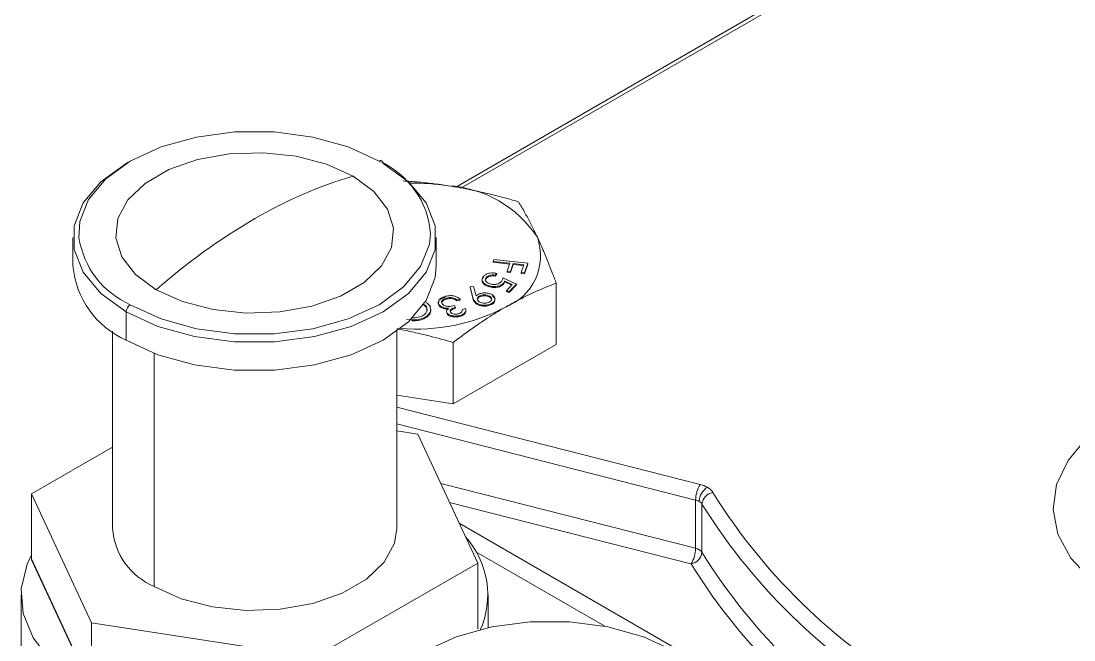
# Model space of a CAD drawing. Header units: centimetres. Extents: x -13594 to 4017, y -3206 to 1780.
# Drawn here: x -417.5 to -354.2, y -2901.8 to -2864.5 of the extents above; entities that cross this region are included whole.
import ezdxf

# ---------------------------------------------------------------- set-up
doc = ezdxf.new("R2010")
doc.units = ezdxf.units.CM

msp = doc.modelspace()

# ---------------------------------------------------------------- linework, layer by layer
at = {"color": 7, "linetype": 'Continuous', "lineweight": 0}
for p, q in [((-331.063, -2839.706), (-391.367, -2874.52)), ((-331.063, -2839.941), (-391.058, -2874.576)), ((-414.42, -2877.561), (-414.42, -2879.263)), ((-392.544, -2879.263), (-392.544, -2877.561)), ((-389.111, -2878.991), (-389.073, -2878.874)), ((-388.111, -2879.101), (-389.111, -2878.991)), ((-389.111, -2878.991), (-389.111, -2879.048)), ((-388.129, -2879.156), (-389.111, -2879.048)), ((-389.073, -2878.874), (-387.032, -2879.099)), ((-388.267, -2879.574), (-388.111, -2879.101)), ((-387.909, -2879.123), (-388.066, -2879.596)), ((-387.909, -2879.18), (-388.066, -2879.653)), ((-387.271, -2879.193), (-387.909, -2879.123)), ((-387.909, -2879.123), (-387.909, -2879.18)), ((-387.29, -2879.248), (-387.909, -2879.18)), ((-387.428, -2879.667), (-387.271, -2879.193)), ((-387.032, -2879.099), (-387.227, -2879.689)), ((-387.032, -2879.155), (-387.227, -2879.746)), ((-387.032, -2879.099), (-387.032, -2879.155)), ((-389.527, -2879.998), (-389.587, -2880.125)), ((-389.527, -2879.941), (-389.527, -2879.998)), ((-388.9, -2879.715), (-389.003, -2879.823)), ((-388.9, -2879.771), (-389.003, -2879.879)), ((-389.003, -2879.823), (-389.003, -2879.879)), ((-388.9, -2879.715), (-388.9, -2879.771)), ((-388.527, -2879.974), (-387.717, -2880.357)), ((-388.066, -2879.596), (-388.267, -2879.574)), ((-388.267, -2879.574), (-388.267, -2879.631)), ((-388.066, -2879.653), (-388.267, -2879.631)), ((-388.066, -2879.596), (-388.066, -2879.653)), ((-387.227, -2879.689), (-387.428, -2879.667)), ((-387.428, -2879.667), (-387.428, -2879.723)), ((-387.227, -2879.746), (-387.428, -2879.723)), ((-387.227, -2879.689), (-387.227, -2879.746)), ((-390.496, -2880.515), (-390.297, -2880.497)), ((-390.339, -2881.156), (-390.496, -2880.515)), ((-390.496, -2880.515), (-390.496, -2880.572)), ((-390.339, -2881.213), (-390.496, -2880.572)), ((-390.297, -2880.497), (-390.148, -2881.073)), ((-389.401, -2880.449), (-389.401, -2880.506)), ((-388.496, -2880.308), (-388.496, -2880.364)), ((-387.967, -2880.382), (-388.412, -2880.173)), ((-388.412, -2880.173), (-388.412, -2880.23)), ((-388.004, -2880.422), (-388.412, -2880.23)), ((-388.323, -2880.756), (-387.967, -2880.382)), ((-387.717, -2880.357), (-388.149, -2880.811)), ((-387.717, -2880.413), (-388.149, -2880.868)), ((-387.717, -2880.357), (-387.717, -2880.413)), ((-385.323, -2883.987), (-385.323, -2880.294)), ((-391.906, -2881.196), (-391.906, -2881.253)), ((-391.558, -2881.185), (-391.558, -2881.241)), ((-391.115, -2881.261), (-391.304, -2881.306)), ((-391.115, -2881.261), (-391.115, -2881.318)), ((-390.339, -2881.156), (-390.339, -2881.213)), ((-390.075, -2881.269), (-390.075, -2881.269)), ((-389.93, -2881.073), (-389.93, -2881.129)), ((-389.318, -2881.092), (-389.318, -2881.149)), ((-388.149, -2880.811), (-388.323, -2880.756)), ((-388.323, -2880.756), (-388.323, -2880.813)), ((-388.149, -2880.868), (-388.323, -2880.813)), ((-388.149, -2880.811), (-388.149, -2880.868)), ((-392.878, -2881.904), (-392.878, -2881.96)), ((-392.377, -2881.604), (-392.377, -2881.661)), ((-392.216, -2881.421), (-392.216, -2881.455)), ((-392.109, -2881.772), (-392.109, -2881.829)), ((-391.456, -2881.657), (-391.382, -2881.758)), ((-391.382, -2881.758), (-391.382, -2881.815)), ((-391.304, -2881.306), (-391.304, -2881.363)), ((-391.115, -2881.318), (-391.304, -2881.363)), ((-390.975, -2881.879), (-390.779, -2881.832)), ((-390.11, -2881.506), (-390.11, -2881.562)), ((-389.223, -2881.535), (-389.223, -2881.591)), ((-411.216, -2882.026), (-411.216, -2883.727)), ((-394.015, -2882.518), (-394.336, -2882.49)), ((-394.015, -2882.518), (-394.015, -2882.575)), ((-391.896, -2882.099), (-391.896, -2882.156)), ((-391.136, -2882.253), (-391.136, -2882.309)), ((-390.774, -2882.048), (-390.774, -2881.992)), ((-412.041, -2883.194), (-412.041, -2895.07)), ((-394.922, -2895.07), (-394.922, -2883.194)), ((-391.525, -2887.567), (-391.525, -2883.874)), ((-385.323, -2883.987), (-391.525, -2887.567)), ((-409.534, -2884.522), (-409.534, -2898.563)), ((-391.525, -2887.567), (-394.922, -2887.042)), ((-394.922, -2887.771), (-376.647, -2892.422)), ((-376.927, -2893.356), (-394.922, -2888.776)), ((-393.651, -2889.394), (-394.922, -2889.198)), ((-390.052, -2897.147), (-393.651, -2889.394)), ((-412.041, -2890.181), (-416.911, -2892.992)), ((-392.276, -2892.356), (-376.927, -2896.262)), ((-416.911, -2892.992), (-413.313, -2900.745)), ((-416.911, -2892.992), (-416.911, -2896.905)), ((-377.208, -2897.196), (-391.747, -2893.495)), ((-376.927, -2896.262), (-376.927, -2893.356)), ((-376.549, -2893.596), (-376.549, -2896.503)), ((-391.161, -2894.758), (-364.331, -2910.246)), ((-382.394, -2900.953), (-390.157, -2896.471)), ((-416.911, -2896.905), (-413.313, -2904.658)), ((-416.911, -2896.933), (-416.901, -2896.927)), ((-413.313, -2904.686), (-416.911, -2896.933)), ((-416.911, -2896.933), (-416.911, -2896.962)), ((-416.911, -2896.962), (-413.313, -2904.714)), ((-399.883, -2902.822), (-390.052, -2897.147)), ((-390.052, -2897.147), (-390.052, -2901.06)), ((-417.545, -2899.067), (-417.545, -2907.999)), ((-389.419, -2901.035), (-389.419, -2899.067)), ((-413.313, -2900.745), (-399.883, -2902.822)), ((-413.313, -2900.745), (-413.313, -2904.658)), ((-390.063, -2901.066), (-390.052, -2901.088)), ((-390.052, -2901.088), (-390.052, -2901.116))]:
    msp.add_line(p, q, dxfattribs=at)
at = {"color": 7, "linetype": 'Continuous', "lineweight": 0, "flags": 128}
for points in [[(-395.993, -2872.955), (-397.847, -2872.101), (-399.984, -2871.507), (-402.296, -2871.202), (-404.668, -2871.202), (-406.98, -2871.507), (-409.116, -2872.101), (-410.971, -2872.955), (-412.449, -2874.025), (-413.478, -2875.258), (-414.006, -2876.593), (-414.06, -2877.57)], [(-411.216, -2882.026), (-412.743, -2880.921), (-413.806, -2879.647), (-414.351, -2878.268), (-414.351, -2876.854), (-413.806, -2875.476), (-412.743, -2874.202), (-411.216, -2873.096), (-411.093, -2873.026)], [(-397.558, -2873.858), (-399.148, -2873.139), (-400.99, -2872.661), (-402.976, -2872.451), (-404.992, -2872.521), (-406.92, -2872.868), (-408.648, -2873.471), (-410.076, -2874.295), (-411.121, -2875.293), (-411.722, -2876.406), (-411.844, -2877.57), (-411.48, -2878.716), (-410.651, -2879.78), (-409.405, -2880.697)], [(-395.747, -2873.096), (-394.22, -2874.202), (-393.158, -2875.476), (-392.613, -2876.854), (-392.613, -2878.268), (-393.158, -2879.647), (-394.22, -2880.921), (-395.747, -2882.026), (-397.662, -2882.908), (-399.869, -2883.521), (-402.257, -2883.836), (-404.706, -2883.836), (-407.094, -2883.521), (-409.301, -2882.908), (-411.216, -2882.026)], [(-409.405, -2880.697), (-407.816, -2881.416), (-405.974, -2881.895), (-403.988, -2882.105), (-401.972, -2882.035), (-400.044, -2881.688), (-398.315, -2881.085), (-396.887, -2880.26), (-395.843, -2879.263), (-395.242, -2878.149), (-395.12, -2876.986), (-395.484, -2875.839), (-396.313, -2874.776), (-397.558, -2873.858)], [(-403.466, -2876.418), (-403.473, -2876.416), (-403.482, -2876.415), (-403.49, -2876.416), (-403.497, -2876.418), (-403.502, -2876.422), (-403.503, -2876.427), (-403.502, -2876.432), (-403.497, -2876.436)], [(-403.497, -2876.436), (-403.49, -2876.439), (-403.482, -2876.44), (-403.473, -2876.439), (-403.466, -2876.436), (-403.462, -2876.432), (-403.46, -2876.427), (-403.462, -2876.422), (-403.466, -2876.418)], [(-410.971, -2881.601), (-409.116, -2882.455), (-406.98, -2883.049), (-404.668, -2883.353), (-402.296, -2883.353), (-399.984, -2883.049), (-397.847, -2882.455), (-395.993, -2881.601), (-394.514, -2880.531), (-393.485, -2879.297), (-392.958, -2877.962), (-392.892, -2877.351)], [(-411.216, -2883.727), (-409.301, -2884.609), (-407.094, -2885.223), (-404.706, -2885.537), (-402.257, -2885.537), (-399.869, -2885.223), (-397.662, -2884.609), (-395.747, -2883.727), (-394.22, -2882.622), (-393.158, -2881.348), (-392.613, -2879.969), (-392.544, -2879.263)], [(-328.337, -2894.16), (-328.705, -2895.648), (-329.559, -2897.067), (-330.869, -2898.366), (-332.585, -2899.497), (-334.643, -2900.417), (-336.969, -2901.092), (-339.476, -2901.498), (-342.071, -2901.62), (-344.658, -2901.453), (-347.142, -2901.003), (-349.431, -2900.287), (-351.441, -2899.331), (-353.096, -2898.171), (-354.337, -2896.85), (-355.116, -2895.416), (-355.406, -2893.922), (-355.195, -2892.424), (-354.491, -2890.977), (-353.671, -2889.974)], [(-409.534, -2898.563), (-407.91, -2899.298), (-406.028, -2899.787), (-403.999, -2900.002), (-401.939, -2899.93), (-399.969, -2899.575), (-398.203, -2898.959), (-396.744, -2898.117), (-395.676, -2897.097), (-395.063, -2895.96), (-394.922, -2895.07)], [(-416.911, -2896.658), (-417.171, -2897.209), (-417.53, -2898.692), (-417.41, -2900.189), (-416.816, -2901.647), (-415.768, -2903.018), (-414.301, -2904.254), (-412.466, -2905.313), (-410.325, -2906.16), (-407.951, -2906.765), (-405.425, -2907.108), (-402.832, -2907.177), (-400.262, -2906.97), (-397.801, -2906.494), (-396.526, -2906.123)], [(-378.216, -2902.437), (-380.07, -2901.584), (-382.207, -2900.99), (-384.519, -2900.685), (-386.891, -2900.685), (-389.203, -2900.99), (-391.34, -2901.584), (-393.194, -2902.437), (-394.673, -2903.508), (-395.702, -2904.741), (-396.229, -2906.076), (-396.284, -2907.053)]]:
    msp.add_lwpolyline(points, dxfattribs=at)
at = {"color": 7, "linetype": 'Continuous', "lineweight": 0}
for centre, radius, start, end in [((-395.897, -2873.072), 0.152, 350.78596, 129.20329), ((-398.058, -2877.703), 5.178, 3.89888, 66.49695), ((-390.123, -2899.115), 26.328, 106.40404, 120.45175), ((-393.794, -2887.266), 12.979, 81.29513, 91.46393), ((-392.245, -2881.358), 6.934, 33.43888, 86.5665), ((-384.282, -2909.303), 38.072, 120.31159, 131.29112), ((-408.809, -2876.745), 5.316, 188.93418, 246.00898), ((-389.607, -2878.649), 3.339, 290.74208, 19.461), ((-409.064, -2878.802), 5.375, 184.91931, 246.40083), ((-410.683, -2882.05), 0.534, 122.60548, 177.39452), ((-393.721, -2871.588), 11.479, 265.11643, 297.4775), ((-375.181, -2893.371), 1.747, 147.09343, 179.50867), ((-375.65, -2893.488), 1.067, 122.60548, 177.39452), ((-377.045, -2894.045), 1.671, 60.63501, 76.23512), ((-376.648, -2893.378), 0.895, 32.04316, 61.8057), ((-375.772, -2893.675), 0.781, 98.68397, 174.23715), ((-345.479, -2873.941), 35.838, 211.94445, 241.13015), ((-377.126, -2894.167), 0.835, 60.63501, 76.23512), ((-376.928, -2893.834), 0.448, 32.04316, 61.8057), ((-345.762, -2874.4), 36.281, 211.94445, 241.13015), ((-407.903, -2894.747), 4.15, 184.45827, 246.86187), ((-394.623, -2899.051), 5.178, 335.25954, 42.31288), ((-378.674, -2896.247), 1.747, 327.09343, 359.50867), ((-377.035, -2896.851), 0.598, 35.58071, 79.62795), ((-377.325, -2896.424), 0.781, 278.68397, 354.23715), ((-346.072, -2877.556), 35.886, 211.86824, 239.94706), ((-346.153, -2877.852), 36.586, 211.91839, 240.72508)]:
    msp.add_arc(centre, radius, start, end, dxfattribs=at)
for points, knots in [([(-394.537, -2874.151), (-394.255, -2874.17), (-393.664, -2874.209), (-392.76, -2874.302), (-392.14, -2874.391), (-391.829, -2874.436)], [0, 0, 0, 0, 0.314328, 0.65658, 1, 1, 1, 1]), ([(-391.829, -2874.436), (-391.35, -2874.517), (-390.561, -2874.651), (-389.464, -2874.9), (-388.531, -2875.135), (-387.909, -2875.313), (-387.593, -2875.403)], [0, 0, 0, 0, 0.3380509, 0.556031, 0.7753084, 1, 1, 1, 1]), ([(-387.593, -2875.403), (-387.464, -2875.62), (-387.252, -2875.975), (-386.957, -2876.523), (-386.708, -2877.008), (-386.542, -2877.36), (-386.458, -2877.537)], [0, 0, 0, 0, 0.34463, 0.56283, 0.781043, 1, 1, 1, 1]), ([(-386.458, -2877.537), (-386.33, -2877.821), (-386.118, -2878.288), (-385.825, -2879), (-385.575, -2879.63), (-385.408, -2880.071), (-385.323, -2880.294)], [0, 0, 0, 0, 0.338051, 0.556031, 0.775308, 1, 1, 1, 1]), ([(-389.401, -2880.449), (-389.489, -2880.413), (-389.666, -2880.341), (-389.794, -2880.178), (-389.796, -2880.015), (-389.726, -2879.926), (-389.69, -2879.881)], [0, 0, 0, 0, 0.279837, 0.559256, 0.779396, 1, 1, 1, 1]), ([(-389.401, -2880.506), (-389.489, -2880.47), (-389.666, -2880.398), (-389.794, -2880.234), (-389.796, -2880.071), (-389.726, -2879.982), (-389.69, -2879.938)], [0, 0, 0, 0, 0.279837, 0.559256, 0.779396, 1, 1, 1, 1]), ([(-389.69, -2879.881), (-389.642, -2879.84), (-389.544, -2879.756), (-389.319, -2879.695), (-389.096, -2879.681), (-388.965, -2879.703), (-388.9, -2879.715)], [0, 0, 0, 0, 0.279822, 0.559304, 0.779533, 1, 1, 1, 1]), ([(-389.527, -2879.941), (-389.555, -2879.983), (-389.61, -2880.067), (-389.554, -2880.191), (-389.444, -2880.287), (-389.342, -2880.325), (-389.291, -2880.344)], [0, 0, 0, 0, 0.279104, 0.558854, 0.779236, 1, 1, 1, 1]), ([(-389.003, -2879.823), (-389.059, -2879.814), (-389.172, -2879.798), (-389.33, -2879.826), (-389.452, -2879.876), (-389.502, -2879.92), (-389.527, -2879.941)], [0, 0, 0, 0, 0.2801424, 0.5593052, 0.7797167, 1, 1, 1, 1]), ([(-389.003, -2879.879), (-389.059, -2879.871), (-389.172, -2879.855), (-389.33, -2879.883), (-389.452, -2879.933), (-389.502, -2879.976), (-389.527, -2879.998)], [0, 0, 0, 0, 0.2801424, 0.5593052, 0.7797167, 1, 1, 1, 1]), ([(-388.643, -2880.229), (-388.61, -2880.183), (-388.551, -2880.101), (-388.534, -2880.012), (-388.527, -2879.974)], [0, 0, 0, 0, 0.559291, 1, 1, 1, 1]), ([(-388.496, -2880.308), (-388.553, -2880.355), (-388.666, -2880.449), (-388.933, -2880.507), (-389.19, -2880.506), (-389.331, -2880.468), (-389.401, -2880.449)], [0, 0, 0, 0, 0.279679, 0.559017, 0.779301, 1, 1, 1, 1]), ([(-388.496, -2880.364), (-388.553, -2880.411), (-388.666, -2880.506), (-388.933, -2880.564), (-389.19, -2880.563), (-389.331, -2880.525), (-389.401, -2880.506)], [0, 0, 0, 0, 0.279679, 0.559017, 0.779301, 1, 1, 1, 1]), ([(-389.291, -2880.344), (-389.225, -2880.36), (-389.093, -2880.393), (-388.888, -2880.372), (-388.733, -2880.312), (-388.673, -2880.257), (-388.643, -2880.229)], [0, 0, 0, 0, 0.279948, 0.559085, 0.779215, 1, 1, 1, 1]), ([(-388.412, -2880.173), (-388.424, -2880.199), (-388.444, -2880.246), (-388.48, -2880.289), (-388.496, -2880.308)], [0, 0, 0, 0, 0.560018, 1, 1, 1, 1]), ([(-388.412, -2880.23), (-388.424, -2880.256), (-388.444, -2880.302), (-388.48, -2880.345), (-388.496, -2880.364)], [0, 0, 0, 0, 0.560018, 1, 1, 1, 1]), ([(-385.323, -2880.294), (-385.677, -2880.436), (-386.256, -2880.669), (-387.063, -2881.046), (-387.743, -2881.388), (-388.197, -2881.644), (-388.424, -2881.772)], [0, 0, 0, 0, 0.344629, 0.56283, 0.781043, 1, 1, 1, 1]), ([(-392.377, -2881.604), (-392.403, -2881.547), (-392.454, -2881.433), (-392.365, -2881.27), (-392.196, -2881.151), (-392.053, -2881.109), (-391.981, -2881.088)], [0, 0, 0, 0, 0.279439, 0.558907, 0.779332, 1, 1, 1, 1]), ([(-392.339, -2881.321), (-392.293, -2881.283), (-392.199, -2881.207), (-392.054, -2881.165), (-391.981, -2881.145)], [0, 0, 0, 0, 0.499725, 1, 1, 1, 1]), ([(-391.906, -2881.196), (-391.969, -2881.215), (-392.096, -2881.253), (-392.203, -2881.352), (-392.242, -2881.457), (-392.21, -2881.519), (-392.194, -2881.55)], [0, 0, 0, 0, 0.280298, 0.559569, 0.779892, 1, 1, 1, 1]), ([(-391.906, -2881.253), (-391.968, -2881.272), (-392.093, -2881.309), (-392.194, -2881.391), (-392.207, -2881.443), (-392.21, -2881.456)], [0, 0, 0, 0, 0.434497, 0.867402, 1, 1, 1, 1]), ([(-391.981, -2881.088), (-391.891, -2881.071), (-391.71, -2881.038), (-391.444, -2881.074), (-391.246, -2881.157), (-391.159, -2881.227), (-391.115, -2881.261)], [0, 0, 0, 0, 0.279864, 0.558991, 0.779262, 1, 1, 1, 1]), ([(-391.558, -2881.185), (-391.624, -2881.177), (-391.743, -2881.163), (-391.856, -2881.186), (-391.906, -2881.196)], [0, 0, 0, 0, 0.558684, 1, 1, 1, 1]), ([(-391.558, -2881.241), (-391.624, -2881.233), (-391.743, -2881.219), (-391.856, -2881.243), (-391.906, -2881.253)], [0, 0, 0, 0, 0.558684, 1, 1, 1, 1]), ([(-391.304, -2881.306), (-391.343, -2881.278), (-391.414, -2881.227), (-391.514, -2881.198), (-391.558, -2881.185)], [0, 0, 0, 0, 0.560666, 1, 1, 1, 1]), ([(-391.304, -2881.363), (-391.343, -2881.335), (-391.414, -2881.284), (-391.514, -2881.254), (-391.558, -2881.241)], [0, 0, 0, 0, 0.560666, 1, 1, 1, 1]), ([(-390.11, -2881.506), (-390.176, -2881.445), (-390.294, -2881.338), (-390.325, -2881.212), (-390.339, -2881.156)], [0, 0, 0, 0, 0.558219, 1, 1, 1, 1]), ([(-390.11, -2881.562), (-390.176, -2881.502), (-390.294, -2881.394), (-390.325, -2881.269), (-390.339, -2881.213)], [0, 0, 0, 0, 0.558219, 1, 1, 1, 1]), ([(-390.148, -2881.073), (-390.126, -2881.054), (-390.088, -2881.019), (-390.038, -2880.99), (-390.016, -2880.977)], [0, 0, 0, 0, 0.560066, 1, 1, 1, 1]), ([(-389.93, -2881.073), (-389.973, -2881.101), (-390.058, -2881.156), (-390.085, -2881.262), (-390.055, -2881.356), (-389.994, -2881.403), (-389.964, -2881.426)], [0, 0, 0, 0, 0.279553, 0.559306, 0.779605, 1, 1, 1, 1]), ([(-389.93, -2881.129), (-389.974, -2881.157), (-390.056, -2881.209), (-390.066, -2881.279), (-390.07, -2881.311)], [0, 0, 0, 0, 0.537088, 1, 1, 1, 1]), ([(-390.016, -2880.977), (-389.942, -2880.947), (-389.795, -2880.888), (-389.539, -2880.888), (-389.32, -2880.931), (-389.219, -2880.986), (-389.168, -2881.014)], [0, 0, 0, 0, 0.279377, 0.559061, 0.779439, 1, 1, 1, 1]), ([(-389.318, -2881.092), (-389.367, -2881.067), (-389.463, -2881.018), (-389.645, -2881.003), (-389.809, -2881.02), (-389.89, -2881.055), (-389.93, -2881.073)], [0, 0, 0, 0, 0.279557, 0.559298, 0.779611, 1, 1, 1, 1]), ([(-389.318, -2881.149), (-389.367, -2881.124), (-389.463, -2881.075), (-389.645, -2881.06), (-389.809, -2881.077), (-389.89, -2881.112), (-389.93, -2881.129)], [0, 0, 0, 0, 0.279557, 0.559298, 0.779611, 1, 1, 1, 1]), ([(-389.352, -2881.445), (-389.309, -2881.417), (-389.224, -2881.361), (-389.198, -2881.256), (-389.228, -2881.162), (-389.288, -2881.115), (-389.318, -2881.092)], [0, 0, 0, 0, 0.279489, 0.559297, 0.779606, 1, 1, 1, 1]), ([(-389.213, -2881.32), (-389.211, -2881.315), (-389.199, -2881.282), (-389.231, -2881.218), (-389.289, -2881.172), (-389.318, -2881.149)], [0, 0, 0, 0, 0.081288, 0.5405542, 1, 1, 1, 1]), ([(-389.168, -2881.014), (-389.113, -2881.059), (-389.003, -2881.148), (-388.994, -2881.306), (-389.072, -2881.44), (-389.173, -2881.503), (-389.223, -2881.535)], [0, 0, 0, 0, 0.2796464, 0.5589946, 0.7795292, 1, 1, 1, 1]), ([(-389.168, -2881.071), (-389.108, -2881.115), (-389.021, -2881.178), (-389.021, -2881.257), (-389.022, -2881.28)], [0, 0, 0, 0, 0.699777, 1, 1, 1, 1]), ([(-394.015, -2882.399), (-393.882, -2882.391), (-393.617, -2882.375), (-393.309, -2882.243), (-393.128, -2882.072), (-393.108, -2881.952), (-393.097, -2881.892)], [0, 0, 0, 0, 0.279709, 0.559309, 0.779556, 1, 1, 1, 1]), ([(-392.878, -2881.904), (-392.899, -2881.998), (-392.942, -2882.186), (-393.257, -2882.389), (-393.63, -2882.505), (-393.887, -2882.513), (-394.015, -2882.518)], [0, 0, 0, 0, 0.279506, 0.559088, 0.779367, 1, 1, 1, 1]), ([(-393.097, -2881.948), (-393.107, -2881.869), (-393.125, -2881.728), (-393.292, -2881.627), (-393.365, -2881.583)], [0, 0, 0, 0, 0.561662, 1, 1, 1, 1]), ([(-393.097, -2881.892), (-393.106, -2881.812), (-393.12, -2881.682), (-393.272, -2881.588), (-393.332, -2881.551)], [0, 0, 0, 0, 0.609064, 1, 1, 1, 1]), ([(-393.132, -2881.475), (-393.048, -2881.548), (-392.897, -2881.679), (-392.884, -2881.835), (-392.878, -2881.904)], [0, 0, 0, 0, 0.559052, 1, 1, 1, 1]), ([(-392.377, -2881.661), (-392.408, -2881.603), (-392.455, -2881.515), (-392.399, -2881.43), (-392.38, -2881.401)], [0, 0, 0, 0, 0.656126, 1, 1, 1, 1]), ([(-392.109, -2881.772), (-392.173, -2881.748), (-392.288, -2881.705), (-392.35, -2881.635), (-392.377, -2881.604)], [0, 0, 0, 0, 0.559562, 1, 1, 1, 1]), ([(-392.109, -2881.829), (-392.173, -2881.805), (-392.288, -2881.762), (-392.35, -2881.692), (-392.377, -2881.661)], [0, 0, 0, 0, 0.559562, 1, 1, 1, 1]), ([(-392.194, -2881.55), (-392.168, -2881.577), (-392.115, -2881.63), (-391.979, -2881.683), (-391.75, -2881.715), (-391.577, -2881.681), (-391.456, -2881.657)], [0, 0, 0, 0, 0.186645, 0.373531, 0.560271, 1, 1, 1, 1]), ([(-391.813, -2881.812), (-391.871, -2881.811), (-391.974, -2881.808), (-392.068, -2881.783), (-392.109, -2881.772)], [0, 0, 0, 0, 0.559783, 1, 1, 1, 1]), ([(-391.813, -2881.869), (-391.871, -2881.867), (-391.974, -2881.864), (-392.068, -2881.839), (-392.109, -2881.829)], [0, 0, 0, 0, 0.559783, 1, 1, 1, 1]), ([(-391.896, -2882.099), (-391.911, -2882.072), (-391.942, -2882.017), (-391.923, -2881.913), (-391.855, -2881.85), (-391.813, -2881.812)], [0, 0, 0, 0, 0.28032, 0.560505, 1, 1, 1, 1]), ([(-391.382, -2881.758), (-391.438, -2881.775), (-391.549, -2881.807), (-391.67, -2881.879), (-391.733, -2881.969), (-391.708, -2882.024), (-391.695, -2882.051)], [0, 0, 0, 0, 0.280898, 0.561371, 0.780712, 1, 1, 1, 1]), ([(-391.382, -2881.815), (-391.437, -2881.831), (-391.546, -2881.864), (-391.663, -2881.926), (-391.687, -2881.974), (-391.695, -2881.989)], [0, 0, 0, 0, 0.41383, 0.827035, 1, 1, 1, 1]), ([(-388.424, -2881.772), (-388.776, -2881.982), (-389.353, -2882.328), (-390.156, -2882.87), (-390.839, -2883.355), (-391.295, -2883.7), (-391.525, -2883.874)], [0, 0, 0, 0, 0.3380509, 0.556031, 0.7753084, 1, 1, 1, 1]), ([(-391.215, -2882.145), (-391.168, -2882.13), (-391.076, -2882.102), (-390.977, -2882.005), (-390.976, -2881.927), (-390.975, -2881.879)], [0, 0, 0, 0, 0.28009, 0.559702, 1, 1, 1, 1]), ([(-390.779, -2881.832), (-390.77, -2881.88), (-390.751, -2881.975), (-390.827, -2882.104), (-390.962, -2882.201), (-391.078, -2882.236), (-391.136, -2882.253)], [0, 0, 0, 0, 0.2803435, 0.5597722, 0.7797803, 1, 1, 1, 1]), ([(-389.223, -2881.535), (-389.3, -2881.566), (-389.452, -2881.627), (-389.72, -2881.635), (-389.949, -2881.591), (-390.056, -2881.534), (-390.11, -2881.506)], [0, 0, 0, 0, 0.279629, 0.559061, 0.77956, 1, 1, 1, 1]), ([(-389.223, -2881.591), (-389.3, -2881.622), (-389.452, -2881.684), (-389.72, -2881.692), (-389.949, -2881.648), (-390.056, -2881.591), (-390.11, -2881.562)], [0, 0, 0, 0, 0.279629, 0.559061, 0.77956, 1, 1, 1, 1]), ([(-389.964, -2881.426), (-389.916, -2881.451), (-389.819, -2881.5), (-389.637, -2881.515), (-389.472, -2881.498), (-389.392, -2881.462), (-389.352, -2881.445)], [0, 0, 0, 0, 0.279498, 0.559225, 0.779495, 1, 1, 1, 1]), ([(-389.013, -2881.363), (-389.013, -2881.366), (-389.007, -2881.412), (-389.079, -2881.497), (-389.175, -2881.56), (-389.223, -2881.591)], [0, 0, 0, 0, 0.032133, 0.516136, 1, 1, 1, 1]), ([(-392.878, -2881.96), (-392.899, -2882.054), (-392.942, -2882.243), (-393.257, -2882.445), (-393.63, -2882.561), (-393.887, -2882.57), (-394.015, -2882.575)], [0, 0, 0, 0, 0.279506, 0.559088, 0.779367, 1, 1, 1, 1]), ([(-391.136, -2882.253), (-391.217, -2882.266), (-391.378, -2882.294), (-391.613, -2882.266), (-391.798, -2882.198), (-391.863, -2882.132), (-391.896, -2882.099)], [0, 0, 0, 0, 0.28002, 0.559851, 0.7801, 1, 1, 1, 1]), ([(-391.136, -2882.309), (-391.217, -2882.323), (-391.378, -2882.35), (-391.613, -2882.323), (-391.798, -2882.255), (-391.863, -2882.189), (-391.896, -2882.156)], [0, 0, 0, 0, 0.28002, 0.559851, 0.7801, 1, 1, 1, 1]), ([(-391.695, -2882.051), (-391.668, -2882.078), (-391.612, -2882.13), (-391.47, -2882.164), (-391.333, -2882.168), (-391.254, -2882.152), (-391.215, -2882.145)], [0, 0, 0, 0, 0.278739, 0.558576, 0.779091, 1, 1, 1, 1]), ([(-390.779, -2882.047), (-390.796, -2882.088), (-390.829, -2882.166), (-390.963, -2882.258), (-391.079, -2882.292), (-391.136, -2882.309)], [0, 0, 0, 0, 0.357746, 0.678719, 1, 1, 1, 1]), ([(-391.525, -2883.874), (-392.009, -2883.737), (-392.799, -2883.514), (-393.902, -2883.256), (-394.551, -2883.115), (-394.891, -2883.057), (-394.922, -2883.051)], [0, 0, 0, 0, 0.4292639, 0.7010504, 0.9728516, 1, 1, 1, 1])]:
    msp.add_open_spline(points, degree=3, knots=knots, dxfattribs=at)

doc.saveas('drawing.dxf')
